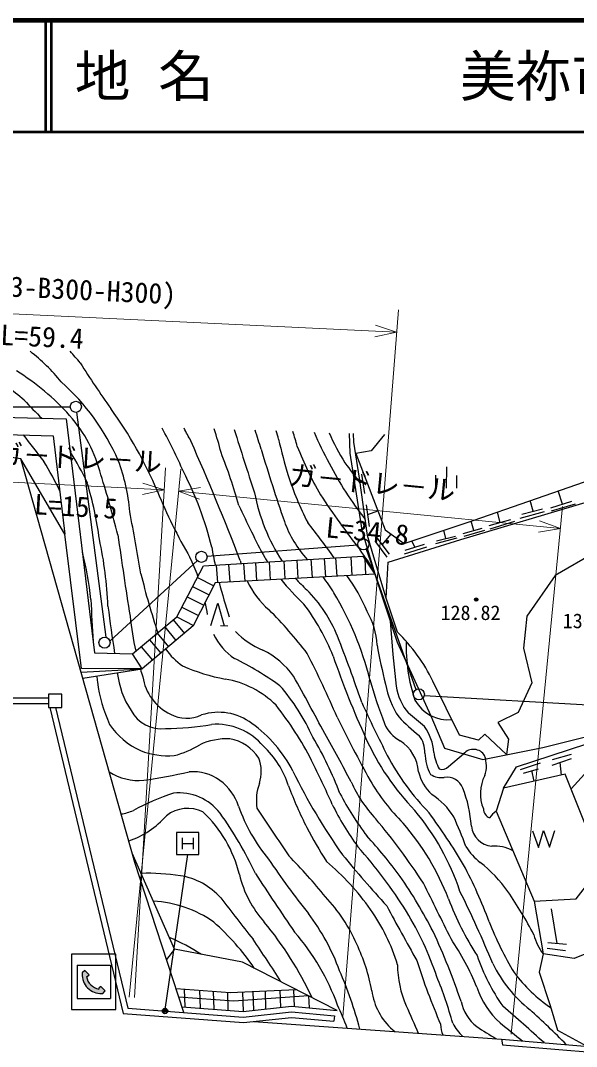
# Model space of a CAD drawing. Units: millimetres, scale not verified. Extents: x 40000 to 680000, y 20000 to 380000.
# Drawn here: x 365504 to 415486, y 287718 to 380000 of the extents above; entities that cross this region are included whole.
import ezdxf
from ezdxf.enums import TextEntityAlignment as Align

# ---------------------------------------------------------------- set-up
doc = ezdxf.new("R2010")
doc.units = ezdxf.units.MM
doc.header["$LTSCALE"] = 1000
doc.header["$PDMODE"] = 32
doc.header["$PDSIZE"] = 500
for name, color, linetype, lineweight in [('M-BGD', 7, 'Continuous', 25), ('M-BMK-ROW', 30, 'Continuous', 25), ('M-STR-HTXT', 7, 'Continuous', 13), ('M-STR-STRC', 7, 'Continuous', 25), ('M-TTL', 2, 'Continuous', 140), ('M-TTL-LINE', 7, 'Continuous', 50)]:
    doc.layers.add(name, color=color, linetype=linetype, lineweight=lineweight)
doc.layers.add('M-TTL-TXT', color=7, linetype='Continuous')
doc.styles.add('@ＭＳ ゴシック', font='')
doc.styles.add('ＭＳ ゴシック', font='')
doc.styles.get('@ＭＳ ゴシック').set_extended_font_data('@MS Gothic')
doc.styles.get('ＭＳ ゴシック').set_extended_font_data('MS Gothic')

msp = doc.modelspace()

# ---------------------------------------------------------------- hatches: boundary and pattern name
at = {"layer": 'M-STR-STRC'}
msp.add_hatch(color=256, dxfattribs=at).paths.add_polyline_path([(371049, 294261), (371049, 294341), (371275, 294567), (371671, 294171), (371501, 294002), (371421, 294002), (371427, 293977), (371432, 293952), (371439, 293928), (371445, 293903), (371452, 293879), (371460, 293855), (371468, 293830), (371476, 293806), (371485, 293783), (371494, 293759), (371503, 293735), (371513, 293712), (371524, 293689), (371534, 293666), (371545, 293643), (371557, 293621), (371569, 293598), (371581, 293576), (371594, 293554), (371607, 293532), (371621, 293511), (371634, 293490), (371649, 293469), (371663, 293448), (371678, 293427), (371693, 293407), (371709, 293387), (371725, 293368), (371741, 293348), (371758, 293329), (371775, 293310), (371792, 293292), (371810, 293274), (371828, 293256), (371846, 293238), (371865, 293221), (371884, 293204), (371903, 293187), (371922, 293171), (371942, 293155), (371962, 293139), (371983, 293124), (372003, 293109), (372024, 293095), (372045, 293081), (372066, 293067), (372088, 293054), (372110, 293040), (372132, 293028), (372154, 293016), (372176, 293004), (372199, 292992), (372222, 292981), (372245, 292970), (372268, 292960), (372291, 292950), (372315, 292941), (372338, 292932), (372362, 292923), (372386, 292915), (372410, 292907), (372435, 292900), (372459, 292893), (372484, 292886), (372508, 292880), (372533, 292875), (372553, 292870), (372553, 292950), (372722, 293120), (373118, 292724), (372892, 292498), (372812, 292498), (372803, 292497), (372774, 292496), (372744, 292495), (372715, 292495), (372686, 292496), (372657, 292496), (372628, 292498), (372598, 292500), (372569, 292502), (372540, 292505), (372511, 292508), (372482, 292512), (372453, 292517), (372425, 292522), (372396, 292527), (372367, 292533), (372339, 292539), (372310, 292546), (372282, 292554), (372254, 292561), (372226, 292570), (372198, 292579), (372171, 292588), (372143, 292598), (372116, 292608), (372089, 292619), (372062, 292630), (372035, 292642), (372008, 292654), (371982, 292667), (371956, 292680), (371930, 292693), (371904, 292707), (371879, 292722), (371854, 292737), (371829, 292752), (371804, 292768), (371780, 292784), (371756, 292801), (371732, 292818), (371709, 292835), (371686, 292853), (371663, 292871), (371640, 292890), (371618, 292909), (371597, 292928), (371575, 292948), (371554, 292968), (371533, 292989), (371513, 293010), (371493, 293031), (371473, 293052), (371454, 293074), (371435, 293097), (371416, 293119), (371398, 293142), (371380, 293165), (371363, 293189), (371346, 293213), (371330, 293237), (371314, 293261), (371298, 293286), (371283, 293311), (371268, 293336), (371254, 293362), (371240, 293387), (371227, 293413), (371214, 293439), (371201, 293466), (371189, 293492), (371177, 293519), (371166, 293546), (371156, 293573), (371146, 293601), (371136, 293628), (371127, 293656), (371118, 293684), (371110, 293712), (371102, 293740), (371095, 293769), (371088, 293797), (371082, 293826), (371076, 293854), (371071, 293883), (371066, 293912), (371062, 293941), (371058, 293970), (371055, 293999), (371052, 294028), (371050, 294057), (371048, 294086), (371047, 294115), (371046, 294144), (371046, 294174), (371047, 294203), (371047, 294232)])

# ---------------------------------------------------------------- linework, layer by layer
at = {"layer": 'M-BGD'}
for p, q in [((365528, 340585), (349671, 342861)), ((375781, 304278), (365528, 340585)), ((403795, 339850), (403777, 337950)), ((396461, 337452), (396178, 339184)), ((402827, 337959), (402838, 339099)), ((404727, 337941), (404737, 339081)), ((396320, 338318), (396649, 338459)), ((414221, 336493), (413834, 337688)), ((396888, 334503), (396622, 336451)), ((410588, 335589), (412427, 336084)), ((411597, 335861), (411317, 336814)), ((413185, 336174), (415077, 336757)), ((413232, 335893), (415399, 336523)), ((396742, 335569), (397624, 335902)), ((407639, 334566), (409595, 335107)), ((408617, 334837), (408375, 335793)), ((410413, 335244), (412624, 335835)), ((403755, 333407), (403551, 334152)), ((405285, 333854), (407019, 334349)), ((405399, 333630), (407238, 334169)), ((406267, 334134), (406019, 334977)), ((407735, 334287), (409942, 334960)), ((397538, 333455), (398642, 331987)), ((398008, 332831), (398827, 333806)), ((400964, 332628), (400698, 333198)), ((402855, 332958), (404747, 333463)), ((402913, 333206), (404598, 333608)), ((397410, 333098), (398430, 331720)), ((400020, 332043), (402023, 332654)), ((400098, 332363), (401829, 332892)), ((387983, 329702), (387883, 331309)), ((389302, 329773), (389201, 331391)), ((390463, 329835), (390362, 331463)), ((391748, 329903), (391647, 331543)), ((392945, 329967), (392842, 331618)), ((393966, 330022), (393863, 331681)), ((395326, 330095), (395222, 331765)), ((396450, 331581), (396526, 330159)), ((383232, 329448), (383135, 331014)), ((384341, 329508), (384243, 331083)), ((385692, 329580), (385593, 331167)), ((386751, 329636), (386652, 331233)), ((381404, 329911), (382872, 329167)), ((380980, 329100), (382458, 328351)), ((380496, 328176), (381986, 327420)), ((399386, 324990), (398389, 328035)), ((406444, 327974), (406516, 327852)), ((380002, 327231), (381504, 326470)), ((379222, 326086), (380238, 324879)), ((379544, 326356), (381057, 325589)), ((377796, 324888), (378813, 323680)), ((378465, 325450), (379481, 324242)), ((383485, 325570), (384154, 325563)), ((377099, 324303), (378116, 323094)), ((376355, 323678), (377372, 322468)), ((370947, 321397), (376437, 321682)), ((371101, 320853), (376437, 321682)), ((403980, 312895), (405336, 314042)), ((413334, 313546), (415032, 314004)), ((410466, 312642), (412262, 313223)), ((413289, 313030), (415037, 313616)), ((413999, 313268), (414112, 312125)), ((416797, 312876), (415006, 310878)), ((410714, 312309), (412059, 312702)), ((411695, 311584), (411473, 312531)), ((379342, 296457), (375544, 305120)), ((380194, 290779), (375781, 304278)), ((413745, 296995), (413235, 300093)), ((379342, 296457), (378632, 295557)), ((385469, 295312), (379342, 296457)), ((412845, 296561), (414500, 296349)), ((412912, 297080), (414578, 296911)), ((393958, 290968), (385469, 295312)), ((379490, 292933), (384347, 292559)), ((380228, 292876), (380279, 291274)), ((381607, 292770), (381658, 291167)), ((382827, 292676), (382878, 291073)), ((384097, 292578), (384148, 290974)), ((384347, 292559), (390300, 292839)), ((385455, 292611), (385511, 290869)), ((386404, 292656), (386458, 290968)), ((387484, 292706), (387535, 291083)), ((388813, 292769), (388862, 291225)), ((390053, 292828), (390101, 291309)), ((384692, 291794), (379740, 292169)), ((391405, 292274), (384692, 291794)), ((391405, 292274), (391439, 291191)), ((380026, 291293), (385523, 290868)), ((385523, 290868), (389857, 291331)), ((389857, 291331), (393958, 290968)), ((386490, 289966), (408749, 288385)), ((393724, 290486), (393680, 289988)), ((408749, 288385), (408836, 287875))]:
    msp.add_line(p, q, dxfattribs=at)
for points in [[(356880, 344504), (369596, 344177), (372169, 323120), (375581, 323028)], [(356634, 342970), (368446, 342659), (369500, 333806)], [(395042, 342864), (395114, 341087), (396185, 334150), (397519, 329732), (399373, 324072), (402389, 317451), (403616, 314547), (407056, 313537), (412462, 314618), (416769, 315703), (421457, 312974), (423934, 313701)], [(398389, 328035), (397185, 332040), (396700, 333668), (395990, 338834), (395467, 342074), (395436, 342851)], [(398224, 342759), (397024, 341291), (395659, 341057), (398272, 334201), (400006, 332967), (406185, 335033), (416197, 338508), (418366, 339437), (419227, 341666)], [(398389, 328035), (398548, 331294), (405099, 333324), (416552, 336729), (418735, 338127), (420616, 341587)], [(376437, 321682), (370998, 321719), (369500, 333806), (365528, 340585)], [(424117, 341410), (423967, 340337), (422105, 333499), (417193, 332185), (413580, 330091), (411035, 326416), (410713, 323555), (411474, 320421), (410235, 317762), (408412, 316858), (409385, 315346), (409208, 313967), (407237, 315818), (406668, 315282), (404983, 315709), (402586, 320583)], [(382615, 325578), (383237, 327579), (383819, 325566)], [(398751, 325971), (398985, 322988), (399286, 320138)], [(343407, 318529), (361908, 318580), (368007, 318565)], [(343408, 319029), (361908, 319080), (368008, 319065)], [(368126, 318210), (374742, 290699), (385537, 289864), (389866, 290326), (393680, 289988)], [(368641, 318209), (375144, 291170), (385530, 290366), (389862, 290829), (393724, 290486)], [(408912, 310961), (410086, 312880), (416412, 314939), (420632, 310232), (422207, 305502), (422660, 301623), (422154, 298404), (415267, 295625), (412495, 296052)], [(411531, 307109), (412067, 305622), (412531, 307133), (413067, 305646), (413531, 307157)], [(411689, 300791), (412495, 296052), (412127, 294397), (413134, 291409), (413784, 289191), (416425, 287738)], [(408749, 288385), (421920, 287276), (434352, 286004), (443358, 285272)], [(408836, 287875), (421874, 286778), (434307, 285506), (443317, 284773)]]:
    msp.add_lwpolyline(points, dxfattribs=at)
for points in [[(376437, 321682), (375581, 323028), (379544, 326356), (381943, 330940), (396283, 331831), (397366, 330203), (383009, 329436), (381039, 325552)], [(368009, 319410), (368006, 318210), (369206, 318207), (369209, 319407)], [(408259, 308876), (411689, 300791), (415473, 300988), (417757, 303959), (414478, 312207), (408912, 310961)]]:
    msp.add_lwpolyline(points, close=True, dxfattribs=at)
for radius in [150, 120, 100, 90, 60, 30]:
    msp.add_circle((406480, 327913), radius, dxfattribs=at)
for centre, radius, start, end in [((356575, 337484), 16081, 38.47153, 52.52321), ((316446, 302841), 71500, 40.42261, 41.53764), ((440564, 392774), 82186, 212.01532, 215.45432), ((353790, 332011), 18350, 48.95599, 61.52937), ((353879, 330219), 21455, 41.62673, 58.37303), ((355927, 332500), 19996, 23.32785, 48.54861), ((387936, 365987), 29897, 222.34345, 226.69192), ((360688, 336204), 12390, 13.66001, 41.85418), ((342968, 322925), 37831, 22.87601, 35.88859), ((339432, 321972), 44295, 23.20521, 28.84066), ((290073, 294205), 102650, 27.8713, 28.5855), ((457372, 412056), 114904, 217.10895, 218.62901), ((364824, 336788), 19205, 13.08914, 19.71356), ((1698251, 760277), 1378160, 197.61523, 197.86343), ((355487, 332431), 32901, 15.87354, 19.00193), ((365793, 336122), 23750, 15.21376, 17.03718), ((350933, 330608), 40982, 15.70096, 17.64647), ((420222, 354967), 30763, 202.95653, 208.72534), ((410495, 350258), 18739, 203.04264, 212.37267), ((156265, 243282), 245370, 21.0544, 23.7728), ((421300, 349217), 33304, 191.8914, 197.73664), ((419108, 352736), 30770, 201.02151, 210.01467), ((352618, 329850), 20736, 24.33939, 33.25923), ((337143, 322822), 49872, 15.78712, 21.54487), ((558081, 392974), 178549, 196.77918, 198.96477), ((346775, 327373), 24531, 24.82214, 31.86562), ((357714, 334221), 17696, 5.18039, 20.50222), ((420517, 354156), 30644, 207.13143, 218.39464), ((429907, 365272), 43233, 215.40559, 218.45678), ((282376, 310564), 94760, 14.15929, 17.54464), ((353493, 325541), 30051, 13.62869, 27.51842), ((414620, 346942), 26248, 197.44888, 207.43896), ((340374, 329065), 32504, 7.56345, 16.68257), ((420326, 354856), 45860, 202.06123, 210.3209), ((403498, 340827), 17285, 191.00437, 213.12913), ((459935, 381963), 80889, 213.47703, 217.80865), ((460132, 370543), 82408, 204.48341, 208.13037), ((-296005, 214161), 682276, 9.79538, 10.27143), ((398742, 338331), 10102, 199.56685, 222.39212), ((313198, 273634), 99251, 35.78582, 38.07894), ((339287, 326047), 34098, 2.14331, 12.35491), ((742378, 385107), 371688, 187.94295, 189.08459), ((424253, 339756), 42164, 189.74178, 191.97779), ((382336, 321855), 17267, 29.97566, 37.53907), ((345413, 325291), 26556, 5.69888, 15.01111), ((365410, 324201), 17067, 19.90686, 26.07977), ((393098, 333041), 8008, 191.59273, 193.66072), ((408686, 346011), 25608, 214.00666, 215.06548), ((438473, 345259), 63938, 193.58879, 198.53461), ((424253, 339756), 42164, 194.14094, 198.50554), ((393098, 333041), 8008, 205.53228, 229.01371), ((408686, 346011), 25608, 219.41765, 226.27878), ((400494, 338991), 13766, 221.76053, 227.77257), ((382366, 321818), 13156, 30.63748, 38.20237), ((382041, 320712), 15862, 22.75477, 36.15188), ((382453, 319991), 12441, 21.82315, 45.05744), ((368957, 313738), 28811, 14.03208, 30.8753), ((449205, 330239), 77401, 181.71115, 184.51907), ((365410, 324201), 17067, 7.96179, 11.76509), ((540325, 348871), 168348, 187.35409, 188.81538), ((358941, 298274), 40749, 37.47416, 44.81833), ((374277, 315038), 20848, 21.95047, 36.72287), ((390964, 323531), 6597, 2.56378, 30.17199), ((401263, 329003), 26039, 185.69308, 192.72857), ((390075, 330059), 7249, 223.68924, 247.40763), ((388166, 313481), 16074, 26.21981, 45.72843), ((387539, 326935), 5133, 204.45919, 237.16544), ((266675, 274698), 136763, 18.74716, 21.40725), ((415693, 323746), 15521, 178.46245, 198.3488), ((383241, 326634), 5650, 214.08166, 235.84954), ((383968, 316622), 7518, 35.86809, 63.77616), ((303980, 278570), 97986, 23.30566, 27.00744), ((445982, 332541), 49205, 190.20156, 194.38138), ((369317, 292403), 33934, 54.91327, 62.93748), ((467209, 347861), 77736, 198.78297, 204.65849), ((381726, 322162), 7566, 186.27836, 213.9454), ((401263, 329003), 26039, 196.38544, 197.96297), ((387066, 337763), 17284, 246.11966, 259.49233), ((449205, 330239), 77401, 186.82061, 187.21983), ((386238, 322401), 13950, 187.78225, 204.15236), ((380967, 321673), 4527, 188.89391, 243.95484), ((382418, 312268), 8631, 45.37476, 80.02183), ((155565, 190944), 268159, 27.76577, 29.01869), ((442131, 333538), 47004, 195.82075, 200.88827), ((405880, 321648), 7677, 189.96302, 213.84204), ((373976, 307398), 19586, 24.53044, 40.70613), ((403809, 320720), 4560, 187.33384, 221.30181), ((364773, 299667), 30223, 27.11485, 38.33103), ((506778, 369145), 121577, 204.53889, 207.02879), ((403956, 320546), 3437, 209.37855, 275.51453), ((378129, 319311), 3011, 207.14181, 277.54266), ((380455, 320483), 3234, 242.83439, 294.29681), ((383320, 312825), 4954, 53.00245, 108.03494), ((142514, 11473), 400347, 49.63271, 49.90073), ((378960, 320284), 6526, 213.37924, 245.75754), ((378691, 338610), 22285, 269.57039, 280.31523), ((383110, 311159), 5543, 40.19732, 94.43854), ((379115, 306868), 12244, 27.29434, 54.05988), ((508899, 373612), 127966, 206.08917, 208.95985), ((400991, 317882), 2985, 201.67839, 242.87805), ((409194, 326212), 13116, 222.37192, 233.31283), ((203448, 209020), 217460, 28.12297, 29.42906), ((399089, 314090), 2778, 0.48833, 35.26684), ((398302, 313924), 4355, 3.11655, 36.28063), ((377260, 321993), 8366, 284.15084, 301.33872), ((384050, 309679), 5715, 87.28915, 115.26612), ((383672, 311558), 3884, 32.83696, 80.39155), ((381523, 308559), 8488, 17.79277, 46.70451), ((362460, 298310), 34015, 20.97054, 30.41413), ((417205, 324711), 22633, 204.21014, 224.15205), ((397618, 312133), 3689, 4.62343, 56.94319), ((378820, 320979), 7115, 249.08486, 273.91186), ((418645, 324622), 22841, 208.00858, 224.08192), ((405933, 314148), 4066, 180.48833, 208.74518), ((407064, 314829), 4464, 188.6161, 208.7873), ((406224, 313267), 1178, 31.35187, 138.87889), ((404749, 312968), 2643, 340.4783, 20.17948), ((383513, 312454), 3630, 342.91437, 19.46172), ((306059, 270843), 95628, 23.83848, 26.45316), ((403387, 313478), 832, 253.605, 315.51582), ((376142, 316540), 4900, 237.10474, 275.19421), ((365378, 383743), 72950, 278.83727, 282.10116), ((381039, 308355), 4076, 53.9762, 95.17749), ((438890, 336364), 54415, 206.03276, 215.23503), ((405187, 313323), 3993, 192.93056, 227.44704), ((403340, 313675), 1772, 236.75859, 278.51263), ((403830, 310401), 1538, 21.55964, 98.51263), ((410411, 310454), 3566, 152.77209, 202.39206), ((380430, 307717), 4952, 19.15998, 52.62669), ((391149, 309841), 4444, 159.62243, 189.02372), ((421113, 322730), 33567, 200.177, 207.13744), ((405683, 316069), 11394, 203.51134, 223.70206), ((413204, 321153), 18841, 210.28522, 225.09335), ((385253, 291437), 19977, 107.42699, 118.7209), ((379778, 305921), 4604, 37.27889, 96.32894), ((418667, 323230), 27569, 207.54025, 216.93666), ((399208, 305200), 6132, 31.13641, 57.68104), ((394548, 306734), 11518, 3.99711, 21.55964), ((399145, 314131), 14831, 198.83784, 220.14365), ((879562, 634983), 590783, 213.47259, 213.97094), ((417000, 321056), 26166, 206.22971, 215.99414), ((374137, 312091), 3482, 276.83822, 295.82186), ((372939, 313330), 7468, 287.87976, 319.45269), ((380548, 305965), 3169, 64.56763, 127.60617), ((373915, 300421), 11600, 13.7846, 46.43907), ((355420, 288638), 34468, 25.14261, 35.61416), ((383506, 294466), 22683, 18.52208, 39.66946), ((351272, 271455), 63143, 31.09697, 36.18231), ((356657, 287131), 52306, 20.81025, 23.95846), ((407997, 309109), 884, 180.89519, 248.78613), ((409559, 307014), 2271, 124.92347, 145.94861), ((425544, 325174), 38625, 207.36589, 212.59567), ((347108, 266453), 65394, 33.36223, 39.66782), ((382291, 292640), 23244, 21.09506, 40.73808), ((408104, 307797), 2082, 187.19589, 263.43653), ((363475, 276256), 44988, 36.49258, 42.52443), ((366559, 279214), 39461, 31.5371, 42.1173), ((410297, 308634), 5572, 211.60054, 231.55546), ((408191, 302591), 3155, 60.08006, 95.92102), ((449861, 346132), 74687, 213.81432, 218.46201), ((360139, 275231), 41799, 38.37539, 45.15925), ((485022, 379229), 117126, 219.34579, 222.32518), ((378224, 286844), 22923, 35.11507, 49.85655), ((364005, 282462), 46642, 20.6809, 27.59437), ((399433, 294719), 12081, 35.0212, 52.23216), ((376833, 281994), 21304, 81.79102, 91.31245), ((378896, 297007), 6151, 41.41872, 80.8416), ((394673, 305439), 9756, 193.36303, 222.00013), ((531928, 396393), 172578, 212.65147, 214.75942), ((362440, 277501), 45108, 27.09933, 34.43918), ((-3290411, -1527400), 4120691, 26.28497, 26.36292), ((569894, 443859), 234790, 217.45416, 218.60152), ((382014, 290878), 14994, 23.77665, 43.40341), ((428328, 310077), 25986, 200.43166, 213.05833), ((310675, 254994), 105255, 22.44853, 26.32554), ((377738, 280041), 38274, 27.58942, 34.378), ((377001, 290660), 10124, 54.52183, 87.46324), ((383281, 290276), 16813, 16.5858, 35.46171), ((626355, 422590), 258632, 208.20237, 209.44325), ((375759, 287824), 19610, 20.00959, 37.19311), ((376609, 285281), 27722, 18.31068, 31.71565), ((368382, 282461), 21920, 34.17955, 48.60241), ((362121, 278185), 32708, 25.21062, 39.32391), ((434634, 309315), 28919, 201.03595, 211.14061), ((369995, 277079), 22291, 58.09545, 66.52542), ((241632, 199573), 174712, 32.53946, 34.04063), ((374667, 284499), 20540, 19.70321, 41.09753), ((348905, 272935), 59275, 18.52962, 25.06733), ((383519, 283526), 24908, 22.46675, 33.82427), ((415913, 298777), 4372, 193.35466, 218.55466), ((379896, 289476), 17503, 10.74301, 25.18117), ((458206, 313551), 59879, 197.58991, 203.45726), ((423396, 301589), 17781, 198.65359, 215.21867), ((361927, 280385), 35224, 14.64386, 23.68344), ((408566, 295103), 9172, 180.17588, 203.91924), ((418652, 300381), 11893, 205.90154, 231.86692), ((372020, 281103), 33487, 15.0639, 22.63273), ((421385, 303068), 14427, 217.12469, 235.43246), ((402770, 293484), 5727, 187.47944, 228.33542), ((413428, 295267), 7241, 197.87752, 228.45536), ((409034, 292654), 4026, 192.64572, 231.42598), ((375395, 282443), 20664, 19.58975, 25.76269), ((1578516, 803827), 1284940, 203.50363, 203.62366), ((303827, 168863), 161348, 47.62728, 49.38079), ((355197, 229342), 83387, 44.60234, 47.70869), ((408523, 292031), 4724, 208.0888, 225.98223), ((471843, 365904), 98898, 230.26722, 231.76062), ((396730, 285815), 4060, 53.19518, 56.6345), ((405393, 289678), 2118, 178.97418, 205.73168), ((423418, 314635), 30279, 236.08826, 239.97726)]:
    msp.add_arc(centre, radius, start, end, dxfattribs=at)
at = {"layer": 'M-BMK-ROW'}
for p, q in [((361639, 345234), (369977, 345254)), ((370536, 344759), (373178, 324525)), ((382265, 331819), (395832, 332851)), ((396570, 332450), (401044, 319818)), ((373532, 324189), (381401, 331418)), ((401801, 319275), (420864, 318205))]:
    msp.add_line(p, q, dxfattribs=at)
for centre in [(370477, 345255), (396331, 332889), (381769, 331757), (373054, 324041), (401316, 319399)]:
    msp.add_circle(centre, 500, dxfattribs=at)
at = {"layer": 'M-STR-HTXT'}
for p, q in [((335753, 354971), (399318, 351983)), ((394491, 290400), (399474, 353977)), ((399318, 351983), (397412, 352591)), ((397364, 351557), (399318, 351983)), ((375277, 292162), (379908, 339647)), ((375740, 292126), (378533, 339779)), ((362260, 338599), (378416, 337783)), ((376461, 337363), (378416, 337783)), ((378416, 337783), (376513, 338397)), ((381687, 337984), (379714, 337656)), ((379714, 337656), (414045, 334308)), ((379714, 337656), (381587, 336954)), ((409608, 288814), (414239, 336299)), ((414045, 334308), (412173, 335011)), ((412072, 333980), (414045, 334308))]:
    msp.add_line(p, q, dxfattribs=at)
at = {"layer": 'M-STR-STRC'}
for p, q in [((379534, 306979), (379534, 304979)), ((381534, 306979), (379534, 306979)), ((380034, 306479), (380034, 305479)), ((381034, 306479), (381034, 305479)), ((381534, 304979), (381534, 306979)), ((380034, 305979), (381034, 305979)), ((378512, 291059), (380534, 304979)), ((379534, 304979), (381534, 304979)), ((370084, 296033), (370084, 291033)), ((370584, 295033), (373584, 295033)), ((370584, 295033), (370584, 292033)), ((373584, 295033), (373584, 292033)), ((370584, 292033), (373584, 292033))]:
    msp.add_line(p, q, dxfattribs=at)
for points in [[(370084, 291033), (374084, 291033), (374084, 296033), (370084, 296033)], [(371421, 294002), (371501, 294002), (371671, 294171), (371275, 294567), (371049, 294341), (371049, 294261)], [(372812, 292498), (372892, 292498), (373118, 292724), (372722, 293120), (372553, 292950), (372553, 292870)]]:
    msp.add_lwpolyline(points, dxfattribs=at)
for radius in [150, 120, 90, 60, 30]:
    msp.add_circle((378490, 290911), radius, dxfattribs=at)
for centre, radius, start, end in [((372720, 294169), 1674, 176.84068, 273.15932), ((372845, 294294), 1453, 191.60151, 258.39849)]:
    msp.add_arc(centre, radius, start, end, dxfattribs=at)
msp.add_point((378490, 290911), dxfattribs=at)
at = {"layer": 'M-TTL'}
msp.add_line((680000, 380000), (40000, 380000), dxfattribs=at)
at = {"layer": 'M-TTL-LINE'}
for p, q in [((367750, 380000), (367750, 370000)), ((368250, 380000), (368250, 370000)), ((40000, 370000), (680000, 370000))]:
    msp.add_line(p, q, dxfattribs=at)

# ---------------------------------------------------------------- texts
at = {"layer": 'M-BGD', "style": 'ＭＳ ゴシック'}
for s, p in [('128.82', (403267, 325681)), ('130.98', (414253, 324947))]:
    msp.add_text(s, height=1320, dxfattribs=at).set_placement(p, align=Align.BOTTOM_LEFT)
at = {"layer": 'M-STR-HTXT', "style": 'ＭＳ ゴシック'}
for s, rotation, p in [('側溝(PU3-B300-H300)', 357.309, (367583, 354476)), ('ガ－ドレ－ル', 356.837, (370638, 339214)), ('ガ－ドレ－ル', 354.43, (396977, 336978))]:
    msp.add_text(s, height=1833, rotation=rotation, dxfattribs=at).set_placement(p, align=Align.BOTTOM_CENTER)
at = {"layer": 'M-STR-HTXT', "style": '@ＭＳ ゴシック'}
for s, rotation, p in [('L=59.4', 357.309, (367489, 352478)), ('L=15.5', 356.837, (370528, 337217)), ('L=34.8', 354.43, (396783, 334987))]:
    msp.add_text(s, height=1833, rotation=rotation, dxfattribs=at).set_placement(p, align=Align.TOP_CENTER)
at = {"layer": 'M-TTL-TXT', "style": 'ＭＳ ゴシック'}
for s, p in [('地 名', (370380, 375000)), ('美祢市美東町大田', (405024, 375000))]:
    msp.add_text(s, height=3666, dxfattribs=at).set_placement(p, align=Align.MIDDLE_LEFT)

doc.saveas('drawing.dxf')
